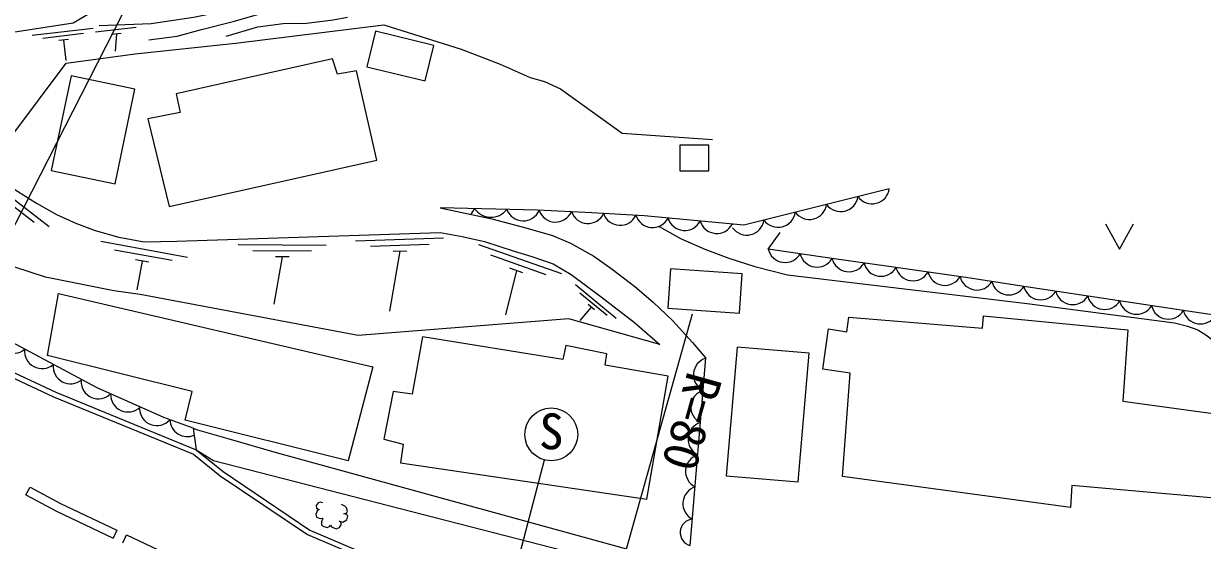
# Model space of a CAD drawing. Units: millimetres at full size, sheet at 1:1000; details may follow other scales. Extents: x 40000 to 680000, y 20000 to 380000.
# Drawn here: x 230268 to 290504, y 285360 to 311776 of the extents above; entities that cross this region are included whole.
import ezdxf
from ezdxf.enums import TextEntityAlignment as Align

# ---------------------------------------------------------------- set-up
doc = ezdxf.new("R2010")
doc.units = ezdxf.units.MM
doc.header["$LTSCALE"] = 1000
for name, color, linetype, lineweight in [('M-BGD', 7, 'Continuous', 25), ('M-BGD-EXST', 7, 'Continuous', 25), ('M-STR-HTXT', 7, 'Continuous', 13)]:
    doc.layers.add(name, color=color, linetype=linetype, lineweight=lineweight)
doc.styles.add('ＭＳ ゴシック', font='')
doc.styles.get('ＭＳ ゴシック').set_extended_font_data('MS Gothic')

msp = doc.modelspace()

# ---------------------------------------------------------------- linework, layer by layer
at = {"layer": 'M-BGD'}
for p, q in [((233828, 311533), (230699, 311169)), ((236027, 311575), (233941, 311332)), ((233331, 311264), (231245, 311021)), ((232555, 310962), (232069, 310905)), ((232312, 310934), (232433, 309891)), ((235252, 311274), (234765, 311217)), ((235008, 311245), (234956, 310370)), ((231580, 301394), (228008, 304131)), ((230802, 301612), (228421, 303437)), ((238649, 299829), (234221, 300630)), ((251730, 300811), (247233, 300660)), ((237858, 299668), (234906, 300201)), ((245737, 300438), (241237, 300475)), ((244985, 300144), (241985, 300169)), ((250990, 300486), (247992, 300385)), ((249501, 300136), (248963, 297081)), ((249851, 300148), (249152, 300124)), ((257774, 298979), (253526, 300463)), ((236673, 299577), (235984, 299701)), ((236328, 299639), (236061, 298163)), ((243482, 299856), (243058, 297441)), ((243832, 299854), (243132, 299859)), ((256968, 298943), (254135, 299932)), ((255452, 299155), (254888, 296895)), ((255783, 299039), (255122, 299270)), ((260542, 296700), (258468, 298428)), ((260081, 296850), (258698, 298002)), ((259275, 297288), (258699, 296596)), ((259436, 297153), (259113, 297422)), ((264337, 285096), (265125, 294671))]:
    msp.add_line(p, q, dxfattribs=at)
for points in [[(240822, 316530), (232793, 311797), (226832, 310884), (225702, 311052), (224836, 311124), (225551, 310073), (226208, 308911), (229563, 305909), (232444, 309749), (235975, 310224), (241100, 310780), (248680, 311706)], [(234127, 311682), (236786, 311788), (238949, 312097), (241422, 312598), (243500, 313067), (246313, 313418)], [(236661, 310937), (238110, 311139), (239356, 311469), (240975, 311883), (242213, 312246), (243533, 312534), (244854, 312874), (246665, 313034)], [(240615, 311129), (242245, 311608), (243533, 311778), (244726, 311799), (245270, 311863), (246079, 311969), (246814, 312097)], [(248680, 311706), (252632, 310468), (254614, 309697), (256147, 309028), (256884, 308810), (257703, 308441), (260852, 306170), (265462, 305847)], [(198919, 309782), (203382, 307978), (210240, 305105), (218684, 301130), (226736, 295065), (231804, 292699), (238954, 289767), (240317, 288669), (244768, 285660), (255030, 281284), (261811, 278566), (265093, 277686), (267989, 277047), (271215, 276621), (274139, 276405), (276498, 276349), (281132, 276556), (285980, 276859), (289829, 277251), (292735, 277737)], [(199012, 310028), (203482, 308222), (210347, 305346), (218821, 301357), (226873, 295292), (231909, 292940), (239089, 289996), (240474, 288881), (244895, 285892), (255130, 281528), (261895, 278816), (265155, 277942), (268034, 277307), (271242, 276883), (274152, 276669), (276496, 276613), (281118, 276819), (285958, 277122), (289794, 277513), (292684, 277996)], [(229302, 303628), (230929, 302597), (231945, 302017), (232977, 301561), (233929, 301204), (235139, 300867), (236428, 300629), (238095, 300648), (251546, 301099), (252677, 300887), (253814, 300636), (255289, 300166), (256240, 299871), (257333, 299489), (258240, 298954), (259786, 297817), (261491, 296504), (262785, 295368)], [(274503, 303334), (267074, 301478), (261974, 301950), (259298, 302107), (256528, 302233), (251554, 302359)], [(251554, 302359), (254196, 301805), (255926, 301339), (257287, 300950), (258221, 300561), (259407, 299881), (260340, 299221), (261506, 298346), (262440, 297530), (263433, 296595), (264444, 295468), (265125, 294671)], [(262728, 301413), (262750, 301397), (263841, 300786), (265080, 300241), (266303, 299795), (267625, 299366), (269294, 298936), (281548, 297464), (289072, 296489), (289743, 296315), (290264, 296130), (290670, 295875), (291098, 295551), (291330, 295296), (291527, 294984), (291654, 294648), (291747, 294358)], [(285552, 301541), (286267, 300245), (286983, 301541)], [(307861, 286694), (292195, 294813), (292026, 296732), (281160, 298378), (278411, 298801), (274483, 299359), (271689, 299752), (268318, 300250), (268922, 301096)], [(262785, 295368), (258137, 296690), (247366, 295834), (236229, 297931), (234876, 298124), (231396, 298814), (229021, 299587), (227414, 296683)], [(238927, 291096), (237431, 291639), (234027, 293154), (227414, 296683)], [(238927, 291096), (239089, 289996), (239966, 289441), (260831, 284082)], [(238927, 291096), (239162, 291010), (240698, 290575), (243168, 289849), (261072, 284938)], [(230391, 287692), (230604, 288089), (232150, 287255), (235036, 285885), (234843, 285479)], [(230391, 287692), (231947, 286853), (234843, 285479)], [(245560, 287274), (245433, 287319), (245320, 287274), (245214, 287140), (245234, 287010), (245317, 286951), (245377, 286940), (245271, 286879), (245207, 286690), (245239, 286553), (245420, 286484), (245567, 286503), (245491, 286306), (245488, 286140), (245611, 286064), (245793, 286026), (245919, 286082), (245951, 286143), (246004, 286061), (246236, 285958), (246409, 286026), (246508, 286186), (246466, 286297), (246396, 286349), (246589, 286301), (246781, 286414), (246833, 286613), (246762, 286690), (246634, 286721), (246791, 286766), (246813, 286854), (246772, 287025), (246690, 287115), (246518, 287192)], [(235342, 285242), (235535, 285648), (237408, 284759), (239720, 283634), (239523, 283229)]]:
    msp.add_lwpolyline(points, dxfattribs=at)
for points in [[(248253, 311381), (247815, 309566), (250787, 308848), (251225, 310664)], [(237713, 302425), (248313, 304795), (247277, 309355), (246300, 309196), (246061, 309972), (238072, 308180), (238271, 307224), (236617, 306906)], [(232691, 309106), (231684, 304271), (234949, 303591), (235956, 308426)], [(263802, 305570), (263802, 304254), (265276, 304254), (265276, 305570)], [(263326, 299240), (263183, 297235), (266846, 296973), (266990, 298978)], [(232054, 297984), (248116, 294238), (246860, 289423), (238520, 291503), (238876, 292964), (231491, 294818)], [(272511, 293907), (271111, 294122), (271398, 296168), (272341, 296023), (272430, 296763), (279258, 296217), (279311, 296834), (286686, 296129), (286439, 292478), (295272, 291276), (302647, 287978), (301959, 284041), (291531, 285752), (291707, 287462), (283829, 288168), (283758, 287039), (272118, 288634)], [(249525, 289322), (262115, 287473), (263201, 293758), (259985, 294313), (260078, 294901), (257981, 295315), (257821, 294607), (250658, 295770), (250124, 292833), (249149, 292980), (248681, 290537), (249669, 290283)], [(266725, 295245), (266166, 288667), (269844, 288355), (270402, 294932)]]:
    msp.add_lwpolyline(points, close=True, dxfattribs=at)
for centre, radius, start, end in [((273623, 303455), 889, 215.84057, 352.21771), ((270421, 302655), 889, 215.84057, 352.21771), ((272022, 303055), 889, 215.84057, 352.21771), ((252495, 302666), 889, 200.36197, 201.86446), ((252495, 302666), 889, 314.44966, 336.73911), ((254152, 302901), 1024, 214.91109, 322.18999), ((255795, 302581), 889, 200.30411, 336.68124), ((257450, 302522), 889, 199.21023, 335.58737), ((259103, 302450), 889, 198.44679, 334.82393), ((260750, 302353), 889, 198.44679, 334.82393), ((262407, 302242), 889, 196.52411, 332.90124), ((264050, 302089), 889, 196.52411, 332.90124), ((268820, 302255), 889, 215.84057, 352.21771), ((265693, 301937), 889, 196.52411, 332.90124), ((267220, 301855), 889, 215.84057, 352.21771), ((269182, 300456), 889, 193.40164, 329.77878), ((270814, 300215), 889, 193.40164, 329.77878), ((272445, 299979), 889, 193.81558, 330.19271), ((274079, 299750), 889, 193.7164, 330.09353), ((275713, 299518), 889, 193.7164, 330.09353), ((277347, 299286), 889, 193.7164, 330.09353), ((278983, 299047), 889, 193.06981, 329.44695), ((280613, 298795), 889, 193.19938, 329.57652), ((282244, 298548), 889, 193.19938, 329.57652), ((283876, 298301), 889, 193.19938, 329.57652), ((285507, 298054), 889, 193.19938, 329.57652), ((287138, 297807), 889, 193.19938, 329.57652), ((288770, 297559), 889, 193.19938, 329.57652), ((290401, 297312), 889, 193.19938, 329.57652), ((229753, 295809), 889, 173.72516, 310.10229), ((231209, 295032), 889, 173.72516, 310.10229), ((265386, 293822), 889, 107.10685, 243.48399), ((232664, 294255), 889, 173.72516, 310.10229), ((234097, 293484), 889, 177.82779, 314.20492), ((235604, 292813), 889, 177.82779, 314.20492), ((265251, 292177), 889, 107.10685, 243.48399), ((237077, 292119), 889, 181.843, 318.22013), ((238628, 291556), 889, 181.843, 293.31529), ((265115, 290533), 889, 107.10685, 243.48399), ((264980, 288889), 889, 107.10685, 243.48399), ((264845, 287244), 889, 107.10685, 243.48399), ((264506, 285763), 688, 94.84768, 255.74315)]:
    msp.add_arc(centre, radius, start, end, dxfattribs=at)
at = {"layer": 'M-BGD-EXST'}
msp.add_line((253913, 278118), (256889, 289474), dxfattribs=at)
msp.add_circle((257231, 290780), 1350, dxfattribs=at)
at = {"layer": 'M-STR-HTXT'}
for p, q in [((229441, 300739), (239949, 321369)), ((257537, 272370), (264446, 296936))]:
    msp.add_line(p, q, dxfattribs=at)

# ---------------------------------------------------------------- texts
at = {"layer": 'M-BGD-EXST', "style": 'ＭＳ ゴシック'}
msp.add_text('S', height=1833, rotation=358.508, dxfattribs=at).set_placement((256576, 289487), align=Align.BOTTOM_LEFT)
at = {"layer": 'M-STR-HTXT', "style": 'ＭＳ ゴシック'}
msp.add_text('R=80', height=1833, rotation=254.29, dxfattribs=at).set_placement((263683, 294223), align=Align.BOTTOM_LEFT)

doc.saveas('drawing.dxf')
